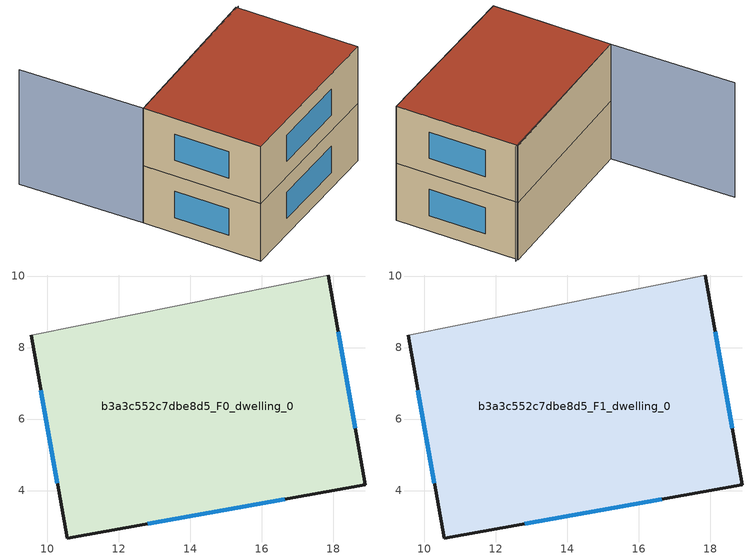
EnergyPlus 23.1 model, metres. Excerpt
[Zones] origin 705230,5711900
b3a3c552c7dbe8d5_F0_dwelling_0
 floor ground (EU_floor_Construction): 17.85,10.03 18.9,4.16 10.56,2.67 9.55,8.34 z0
 wall outside (EU_wall_Construction): 9.55,8.34 10.56,2.67 18.9,4.16 17.85,10.03 z0:3
 wall adiabatic (EU_wall_Construction): 17.85,10.03 9.55,8.34 z0:3
 window (EU_Window_Construction): 18.61,5.74 18.13,8.44 / 12.81,3.07 16.64,3.76 / 9.82,6.81 10.28,4.21 z0.81:2.19
b3a3c552c7dbe8d5_F1_dwelling_0
 floor to b3a3c552c7dbe8d5_F0_dwelling_0 (EU_floor_Construction): 17.85,10.03 18.9,4.16 10.56,2.67 9.55,8.34 z3
 wall outside (EU_wall_Construction): 9.55,8.34 10.56,2.67 18.9,4.16 17.85,10.03 z3:6
 wall adiabatic (EU_wall_Construction): 17.85,10.03 9.55,8.34 z3:6
 window (EU_Window_Construction): 18.61,5.74 18.13,8.44 / 12.81,3.07 16.64,3.76 / 9.82,6.81 10.28,4.21 z3.81:5.19
 roof outside (EU_roof_Construction): 18.9,4.16 17.85,10.03 9.55,8.34 10.56,2.67 z6
shading: 17.97,10.01 9.55,8.34 / 9.55,8.34 8.39,14.24 z0:6
[Building]
EU S2 Campaign: North Axis=0; Terrain=City; Solar Distribution=FullExterior
[Site:Location]
London: Latitude=51.5; Longitude=-0.5; Time Zone=0; Elevation=25
[SizingPeriod:WeatherFileDays]
AnnualSizingPeriod: Begin Month=1; Begin Day of Month=1; End Month=12; End Day of Month=31; Day of Week for Start Day=Monday; Use Weather File Daylight Saving Period=No; Use Weather File Rain and Snow Indicators=No
[MATERIAL]
EU_InternalMass_Material: Roughness=MediumRough; Thickness=0.1; Conductivity=1; Density=1800; Specific Heat=900; Thermal Absorptance=0.9; Solar Absorptance=0.7; Visible Absorptance=0.7
[MATERIAL:NOMASS] Roughness=MediumRough; Thermal Absorptance=0.9; Solar Absorptance=0.7; Visible Absorptance=0.7
Name | Thermal Resistance
EU_wall_NoMass | 0.727863
EU_roof_NoMass | 0.773354
EU_floor_NoMass | 1.79329
[WINDOWMATERIAL:SIMPLEGLAZINGSYSTEM]
EU_Window_SimpleGlazing: UFactor=2.58614; Solar Heat Gain Coefficient=0.76; Visible Transmittance=0.76
[CONSTRUCTION]
EU_wall_Construction: EU_wall_NoMass
EU_roof_Construction: EU_roof_NoMass
EU_floor_Construction: EU_floor_NoMass
EU_Window_Construction: EU_Window_SimpleGlazing
EU_InternalMass_Construction: EU_InternalMass_Material
[ZONE] Type=1; Multiplier=1; Ceiling Height=autocalculate; Floor Area=autocalculate; Part of Total Floor Area=Yes
Name | Volume
b3a3c552c7dbe8d5_F0_dwelling_0 | 148.957
b3a3c552c7dbe8d5_F1_dwelling_0 | 148.958
[INTERNALMASS] Construction=EU_InternalMass_Construction; Surface Area=49.6524
Name | Zone or ZoneList
b3a3c552c7dbe8d5_F0_dwelling_0_EU_InternalMass | b3a3c552c7dbe8d5_F0_dwelling_0
b3a3c552c7dbe8d5_F1_dwelling_0_EU_InternalMass | b3a3c552c7dbe8d5_F1_dwelling_0
[OTHEREQUIPMENT] Fuel Type=Electricity; Design Level Calculation Method=Watts/Area; Power per Zone Floor Area=1; Fraction Latent=0; Fraction Radiant=0; Fraction Lost=0; Carbon Dioxide Generation Rate=0; EndUse Subcategory=EU_Step8_InternalGains
Name | Zone or ZoneList or Space or SpaceList | Schedule
EU_Step8_InternalGain_b3a3c552c7dbe8d5_F0_dwelling_0_f000 | b3a3c552c7dbe8d5_F0_dwelling_0 | EU_Step8_GainSchedule_b3a3c552c7dbe8d5_F0_dwelling_0_f000
EU_Step8_InternalGain_b3a3c552c7dbe8d5_F1_dwelling_0_f000 | b3a3c552c7dbe8d5_F1_dwelling_0 | EU_Step8_GainSchedule_b3a3c552c7dbe8d5_F1_dwelling_0_f000
[ZONEVENTILATION:DESIGNFLOWRATE] Schedule=EU_AlwaysOn; Design Flow Rate Calculation Method=AirChanges/Hour; Air Changes per Hour=0.484901; Ventilation Type=Natural; Fan Pressure Rise=0; Fan Total Efficiency=1; Constant Term Coefficient=1; Temperature Term Coefficient=0; Velocity Term Coefficient=0; Velocity Squared Term Coefficient=0; Minimum Indoor Temperature=-100; Maximum Indoor Temperature=100; Delta Temperature=-100; Minimum Outdoor Temperature=-100; Maximum Outdoor Temperature=100; Maximum Wind Speed=40
Name | Zone or ZoneList or Space or SpaceList
EU_ConstantAir_b3a3c552c7dbe8d5_F0_dwelling_0 | b3a3c552c7dbe8d5_F0_dwelling_0
EU_ConstantAir_b3a3c552c7dbe8d5_F1_dwelling_0 | b3a3c552c7dbe8d5_F1_dwelling_0
[HVACTEMPLATE:THERMOSTAT] Constant Heating Setpoint=20; Constant Cooling Setpoint=50
EU_HeatOnly_b3a3c552c7dbe8d5_F0_dwelling_0; EU_HeatOnly_b3a3c552c7dbe8d5_F1_dwelling_0
[HVACTEMPLATE:ZONE:IDEALLOADSAIRSYSTEM] System Availability Schedule=EU_AlwaysOn; Maximum Heating Supply Air Temperature=50; Minimum Cooling Supply Air Temperature=13; Maximum Heating Supply Air Humidity Ratio=0.0156; Minimum Cooling Supply Air Humidity Ratio=0.0077; Heating Limit=NoLimit; Cooling Limit=NoLimit; Heating Availability Schedule=EU_AlwaysOn; Cooling Availability Schedule=EU_CoolingOff; Dehumidification Control Type=ConstantSensibleHeatRatio; Cooling Sensible Heat Ratio=0.7; Dehumidification Setpoint=60; Humidification Control Type=None; Humidification Setpoint=30; Outdoor Air Method=None; Outdoor Air Flow Rate per Person=0.00944; Outdoor Air Flow Rate per Zone Floor Area=0; Outdoor Air Flow Rate per Zone=0; Demand Controlled Ventilation Type=None; Outdoor Air Economizer Type=NoEconomizer; Heat Recovery Type=None; Sensible Heat Recovery Effectiveness=0.7; Latent Heat Recovery Effectiveness=0.65
Name | Template Thermostat
b3a3c552c7dbe8d5_F0_dwelling_0 | EU_HeatOnly_b3a3c552c7dbe8d5_F0_dwelling_0
b3a3c552c7dbe8d5_F1_dwelling_0 | EU_HeatOnly_b3a3c552c7dbe8d5_F1_dwelling_0
[SIZING:ZONE] Zone Cooling Design Supply Air Temperature Input Method=SupplyAirTemperature; Zone Cooling Design Supply Air Temperature=13; Zone Heating Design Supply Air Temperature Input Method=SupplyAirTemperature; Zone Heating Design Supply Air Temperature=50; Zone Cooling Design Supply Air Humidity Ratio=0.008; Zone Heating Design Supply Air Humidity Ratio=0.008; Cooling Design Air Flow Method=DesignDay; Cooling Design Air Flow Rate=0; Cooling Minimum Air Flow per Zone Floor Area=0.000762; Cooling Minimum Air Flow=0; Cooling Minimum Air Flow Fraction=0.2; Heating Design Air Flow Method=DesignDay; Heating Design Air Flow Rate=0; Heating Maximum Air Flow per Zone Floor Area=0.002032; Heating Maximum Air Flow=0.141576; Heating Maximum Air Flow Fraction=0.3; Account for Dedicated Outdoor Air System=No; Dedicated Outdoor Air System Control Strategy=NeutralSupplyAir; Dedicated Outdoor Air Low Setpoint Temperature for Design=autosize; Dedicated Outdoor Air High Setpoint Temperature for Design=autosize; Zone Load Sizing Method=Sensible Load Only No Latent Load; Zone Latent Cooling Design Supply Air Humidity Ratio Input Method=HumidityRatioDifference; Zone Cooling Design Supply Air Humidity Ratio Difference=0.005; Zone Latent Heating Design Supply Air Humidity Ratio Input Method=HumidityRatioDifference; Zone Humidification Design Supply Air Humidity Ratio Difference=0.005
b3a3c552c7dbe8d5_F0_dwelling_0; b3a3c552c7dbe8d5_F1_dwelling_0
[SCHEDULE:CONSTANT]
Name | Hourly Value
EU_AlwaysOn | 1
EU_CoolingOff | 0
[SCHEDULE:FILE] Column Number=1; Rows to Skip at Top=0; Number of Hours of Data=8760; Column Separator=Comma; Interpolate to Timestep=No; Minutes per Item=60; Adjust Schedule for Daylight Savings=Yes
Name | File
EU_Step8_GainSchedule_b3a3c552c7dbe8d5_F0_dwelling_0_f000 | ../../schedules/b3a3c552c7dbe8d5/b3a3c552c7dbe8d5_F0_dwelling_0_f000_gain.csv
EU_Step8_GainSchedule_b3a3c552c7dbe8d5_F1_dwelling_0_f000 | ../../schedules/b3a3c552c7dbe8d5/b3a3c552c7dbe8d5_F1_dwelling_0_f000_gain.csv
